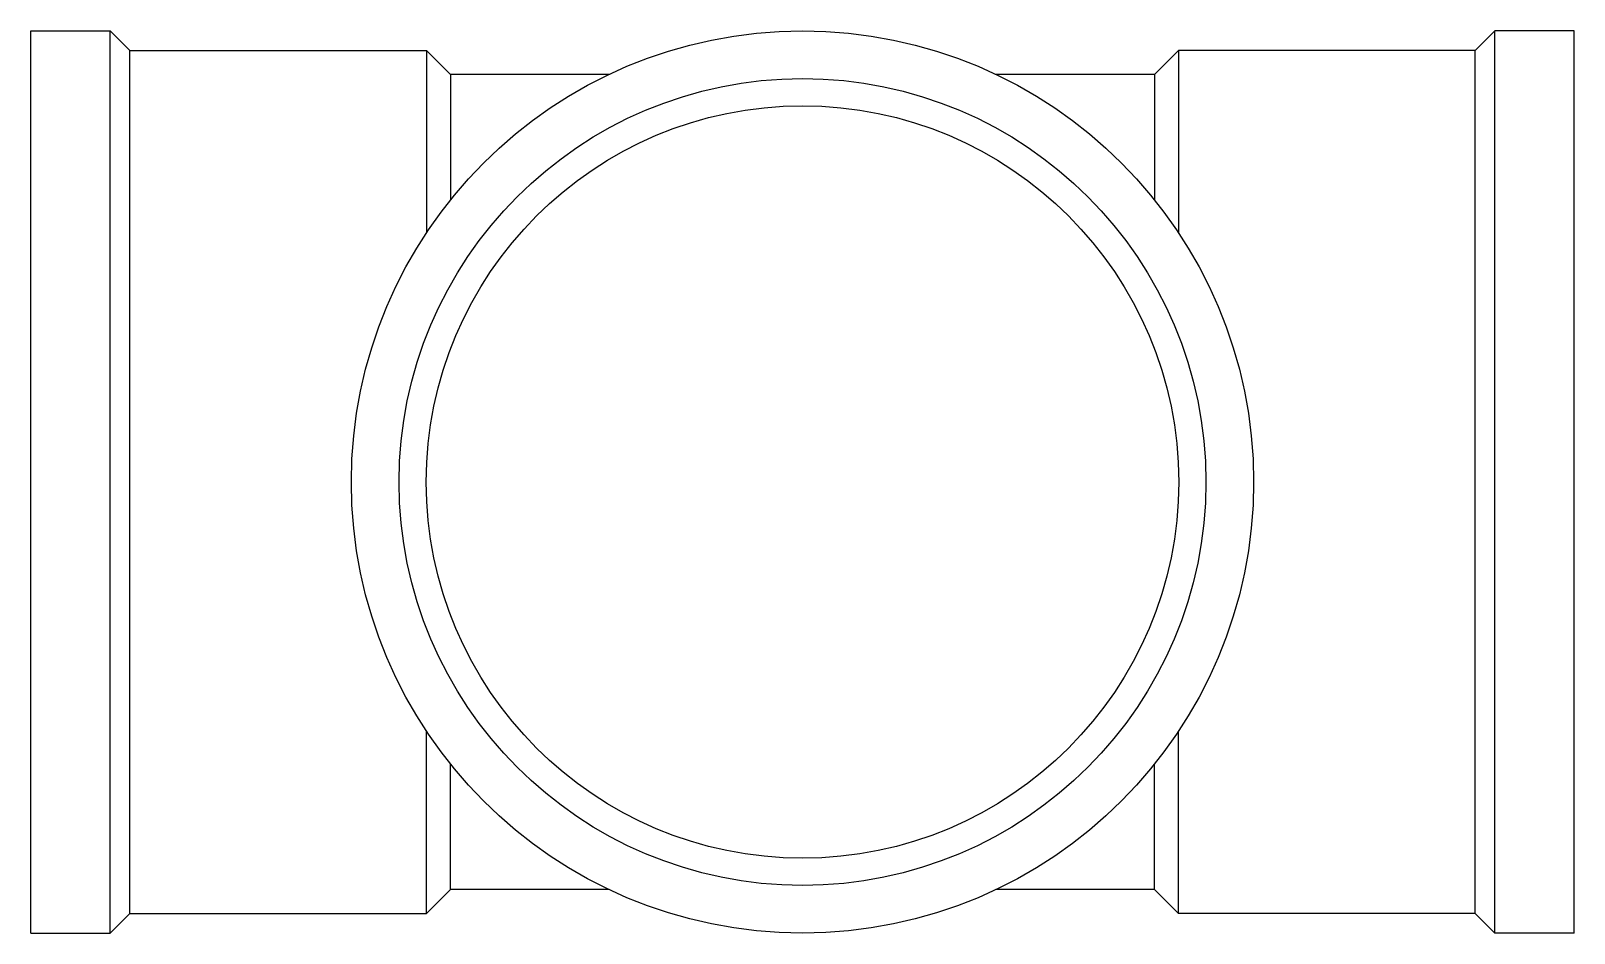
# Model space of a CAD drawing. Header units: millimetres. Extents: x 1978.2224 to 1978.3212, y 1847.3268 to 1847.3846.
import ezdxf

# ---------------------------------------------------------------- set-up
doc = ezdxf.new("R2010")
doc.units = ezdxf.units.MM

msp = doc.modelspace()

# ---------------------------------------------------------------- linework, layer by layer
for p, q in [((1978.222412, 1847.326806), (1978.222412, 1847.384586)), ((1978.222412, 1847.384586), (1978.22748, 1847.384586)), ((1978.22748, 1847.326806), (1978.22748, 1847.384586)), ((1978.22748, 1847.384586), (1978.228748, 1847.383319)), ((1978.316178, 1847.384586), (1978.314911, 1847.383319)), ((1978.316178, 1847.326806), (1978.316178, 1847.384586)), ((1978.321246, 1847.384586), (1978.316178, 1847.384586)), ((1978.321246, 1847.326806), (1978.321246, 1847.384586)), ((1978.228748, 1847.383319), (1978.247754, 1847.383319)), ((1978.228748, 1847.328073), (1978.228748, 1847.383319)), ((1978.247754, 1847.383319), (1978.247754, 1847.371666)), ((1978.247754, 1847.383319), (1978.249291, 1847.381782)), ((1978.295904, 1847.383319), (1978.294367, 1847.381782)), ((1978.314911, 1847.383319), (1978.295904, 1847.383319)), ((1978.295904, 1847.383319), (1978.295904, 1847.371666)), ((1978.314911, 1847.328073), (1978.314911, 1847.383319)), ((1978.259448, 1847.381798), (1978.249275, 1847.381798)), ((1978.249291, 1847.381782), (1978.249291, 1847.37377)), ((1978.294384, 1847.381798), (1978.284211, 1847.381798)), ((1978.294367, 1847.381782), (1978.294367, 1847.37377)), ((1978.247754, 1847.328073), (1978.247754, 1847.339726)), ((1978.295904, 1847.328073), (1978.295904, 1847.339726)), ((1978.249291, 1847.32961), (1978.249291, 1847.337622)), ((1978.294367, 1847.32961), (1978.294367, 1847.337622)), ((1978.247754, 1847.328073), (1978.249291, 1847.32961)), ((1978.259448, 1847.329594), (1978.249275, 1847.329594)), ((1978.294384, 1847.329594), (1978.284211, 1847.329594)), ((1978.295904, 1847.328073), (1978.294367, 1847.32961)), ((1978.22748, 1847.326806), (1978.228748, 1847.328073)), ((1978.228748, 1847.328073), (1978.247754, 1847.328073)), ((1978.314911, 1847.328073), (1978.295904, 1847.328073)), ((1978.316178, 1847.326806), (1978.314911, 1847.328073)), ((1978.222412, 1847.326806), (1978.22748, 1847.326806)), ((1978.321246, 1847.326806), (1978.316178, 1847.326806))]:
    msp.add_line(p, q)
for radius in [0.02889, 0.025837, 0.024094]:
    msp.add_circle((1978.271829, 1847.355696), radius)

doc.saveas('drawing.dxf')
